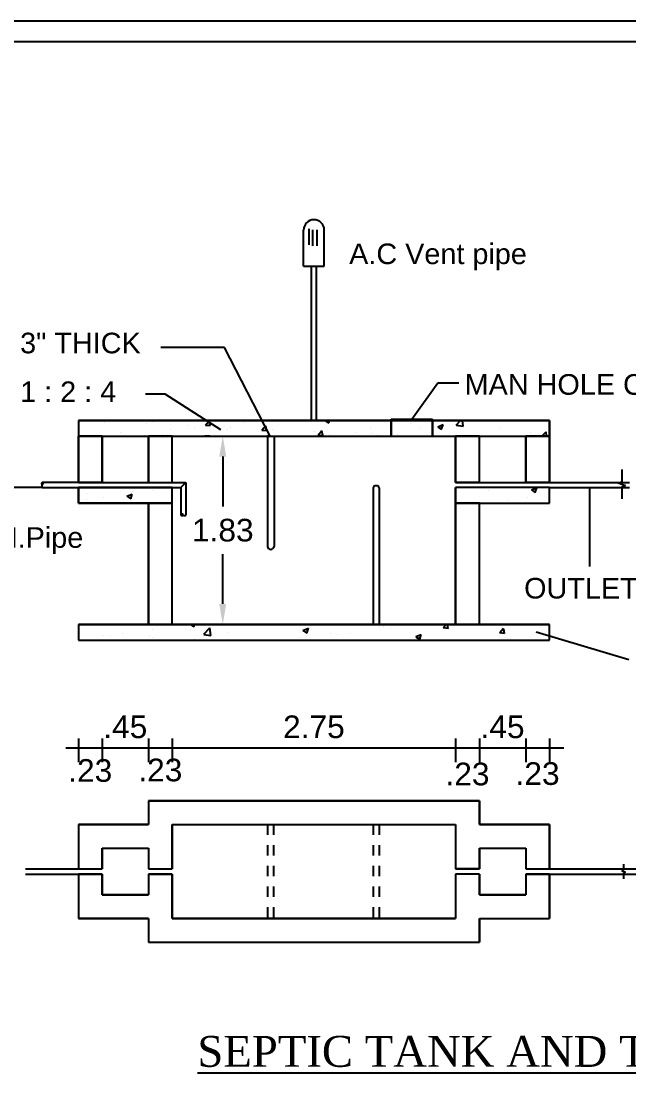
# Model space of a CAD drawing. Header units: metres. Extents: x 75088 to 75192, y -5136 to -5050.
# Drawn here: x 75093.82 to 75099.72, y -5059.92 to -5049.71 of the extents above; entities that cross this region are included whole.
import ezdxf

# ---------------------------------------------------------------- set-up
doc = ezdxf.new("R2010")
doc.units = ezdxf.units.M
doc.header["$MEASUREMENT"] = 0
doc.header["$PDMODE"] = 2
doc.linetypes.add('HIDDEN', pattern=[0.375, 0.25, -0.125])
doc.styles.get("Standard").update_dxf_attribs({"font": 'arial.ttf', "height": 0.25})
doc.styles.add('text - 0.30ht', font='times.ttf', dxfattribs={"height": 0.25})
doc.dimstyles.new('DIMENTION 100', dxfattribs={"dimscale": 0, "dimtxt": 0.18, "dimasz": 0.18, "dimexe": 0.18, "dimexo": 0.0625, "dimgap": 0.09, "dimtad": 1, "dimzin": 4, "dimdsep": 46, "dimtxsty": 'Standard', "dimcen": 0.09, "dimse1": 1, "dimse2": 1, "dimsd1": 1, "dimsd2": 1, "dimadec": 0, "dimazin": 0, "dimtfac": 1, "dimtix": 1, "dimtmove": 2, "dimatfit": 3, "dimfxl": 0, "dimtolj": 1, "dimtzin": 0, "dimarcsym": 0})
doc.dimstyles.new('standard 100', dxfattribs={"dimtxt": 0.18, "dimasz": 0.2, "dimexe": 0.12, "dimexo": 0.4, "dimgap": 0.12, "dimtad": 0, "dimtih": 1, "dimtoh": 1, "dimzin": 4, "dimdsep": 46, "dimtxsty": 'Standard', "dimcen": 0.09, "dimadec": 0, "dimazin": 0, "dimtfac": 1, "dimtix": 1, "dimtmove": 2, "dimatfit": 3, "dimfxl": 0, "dimtolj": 1, "dimtzin": 0, "dimarcsym": 0})

# ---------------------------------------------------------------- blocks, each defined once
blk = doc.blocks.new('*D8')
at = {"layer": 'Defpoints', "color": 0}
for p in [(4160.289, -2559.155), (4160.519, -2559.155), (4160.519, -2559.155)]:
    blk.add_point(p, dxfattribs=at)
at = {"color": 0, "insert": (4160.404, -2559.407), "char_height": 0.22, "attachment_point": 5}
blk.add_mtext('\\A1;.23', dxfattribs=at)
blk = doc.blocks.new('*D9')
at = {"layer": 'Defpoints', "color": 0}
for p in [(4159.839, -2559.155), (4160.289, -2559.155), (4160.289, -2559.155)]:
    blk.add_point(p, dxfattribs=at)
at = {"color": 0, "insert": (4160.064, -2558.953), "char_height": 0.22, "attachment_point": 5}
blk.add_mtext('\\A1;.45', dxfattribs=at)
blk = doc.blocks.new('*D10')
at = {"layer": 'Defpoints', "color": 0}
for p in [(4159.609, -2559.155), (4159.839, -2559.155), (4159.839, -2559.155)]:
    blk.add_point(p, dxfattribs=at)
at = {"color": 0, "insert": (4159.724, -2559.411), "char_height": 0.22, "attachment_point": 5}
blk.add_mtext('\\A1;.23', dxfattribs=at)
blk = doc.blocks.new('*D11')
at = {"layer": 'Defpoints', "color": 0}
for p in [(4156.859, -2559.155), (4159.609, -2559.155), (4159.609, -2559.155)]:
    blk.add_point(p, dxfattribs=at)
at = {"color": 0, "insert": (4158.234, -2558.953), "char_height": 0.22, "attachment_point": 5}
blk.add_mtext('\\A1;2.75', dxfattribs=at)
blk = doc.blocks.new('*D12')
at = {"layer": 'Defpoints', "color": 0}
for p in [(4156.629, -2559.155), (4156.859, -2559.155), (4156.859, -2559.155)]:
    blk.add_point(p, dxfattribs=at)
at = {"color": 0, "insert": (4156.744, -2559.372), "char_height": 0.22, "attachment_point": 5}
blk.add_mtext('\\A1;.23', dxfattribs=at)
blk = doc.blocks.new('*D13')
at = {"layer": 'Defpoints', "color": 0}
for p in [(4156.179, -2559.155), (4156.629, -2559.155), (4156.629, -2559.155)]:
    blk.add_point(p, dxfattribs=at)
at = {"color": 0, "insert": (4156.404, -2558.953), "char_height": 0.22, "attachment_point": 5}
blk.add_mtext('\\A1;.45', dxfattribs=at)
blk = doc.blocks.new('*D14')
at = {"layer": 'Defpoints', "color": 0}
for p in [(4155.949, -2559.155), (4156.179, -2559.155), (4156.179, -2559.155)]:
    blk.add_point(p, dxfattribs=at)
at = {"color": 0, "insert": (4156.064, -2559.377), "char_height": 0.22, "attachment_point": 5}
blk.add_mtext('\\A1;.23', dxfattribs=at)
blk = doc.blocks.new('*D15')
at = {"color": 0, "lineweight": -2}
for p, q in [((4157.35, -2556.329), (4157.35, -2556.812)), ((4157.35, -2557.759), (4157.35, -2557.276))]:
    blk.add_line(p, q, dxfattribs=at)
at = {"color": 0}
for points in [[(4157.316, -2556.329), (4157.383, -2556.329), (4157.35, -2556.129)], [(4157.316, -2557.759), (4157.383, -2557.759), (4157.35, -2557.959)]]:
    blk.add_solid(points, dxfattribs=at)
at = {"layer": 'Defpoints', "color": 0}
for p in [(4157.35, -2556.129), (4157.839, -2556.129), (4157.839, -2557.959)]:
    blk.add_point(p, dxfattribs=at)
at = {"color": 0, "insert": (4157.35, -2557.044), "char_height": 0.22, "attachment_point": 5}
blk.add_mtext('\\A1;1.83', dxfattribs=at)
blk = doc.blocks.new('gbcbb')
at = {"ltscale": 0.02}
for p, q in [((4158.134, -2554.479), (4158.134, -2554.129)), ((4158.185, -2554.119), (4158.185, -2554.273)), ((4158.22, -2554.127), (4158.22, -2554.282)), ((4158.263, -2554.127), (4158.263, -2554.282)), ((4158.334, -2554.479), (4158.334, -2554.129)), ((4158.134, -2554.479), (4158.334, -2554.479)), ((4158.209, -2555.979), (4158.209, -2554.479)), ((4158.209, -2554.479), (4158.259, -2554.479)), ((4158.259, -2555.979), (4158.259, -2554.479)), ((4155.949, -2555.979), (4160.519, -2555.979)), ((4155.949, -2555.979), (4155.949, -2556.129)), ((4156.201, -2555.995), (4156.201, -2555.995)), ((4156.608, -2556.012), (4156.608, -2556.012)), ((4156.661, -2555.979), (4156.681, -2555.98)), ((4156.682, -2555.981), (4156.681, -2555.979)), ((4156.84, -2556.069), (4156.84, -2556.069)), ((4157.015, -2556.029), (4157.015, -2556.029)), ((4157.072, -2556.057), (4157.072, -2556.057)), ((4157.182, -2556.024), (4157.219, -2555.981)), ((4157.182, -2556.024), (4157.228, -2556.028)), ((4157.228, -2556.029), (4157.219, -2555.981)), ((4157.225, -2556.021), (4157.225, -2556.021)), ((4157.262, -2556.032), (4157.262, -2556.032)), ((4157.397, -2556.063), (4157.397, -2556.063)), ((4157.421, -2556.047), (4157.421, -2556.047)), ((4157.551, -2555.994), (4157.551, -2555.994)), ((4157.729, -2556.072), (4157.766, -2556.028)), ((4157.729, -2556.072), (4157.774, -2556.076)), ((4157.775, -2556.077), (4157.766, -2556.029)), ((4157.828, -2556.064), (4157.828, -2556.064)), ((4157.841, -2555.987), (4157.841, -2555.987)), ((4158.343, -2555.979), (4158.378, -2556.002)), ((4158.378, -2556.002), (4158.386, -2555.979)), ((4158.784, -2556.058), (4158.784, -2556.058)), ((4159.175, -2556.004), (4159.175, -2556.004)), ((4159.272, -2556.042), (4159.272, -2556.042)), ((4159.435, -2556.038), (4159.488, -2556.017)), ((4159.435, -2556.038), (4159.473, -2556.063)), ((4159.473, -2556.063), (4159.488, -2556.017)), ((4159.613, -2556.023), (4159.655, -2555.979)), ((4159.613, -2556.023), (4159.681, -2556.033)), ((4159.681, -2556.033), (4159.674, -2555.979)), ((4160.032, -2556.06), (4160.032, -2556.06)), ((4160.476, -2555.984), (4160.476, -2555.984)), ((4160.519, -2555.979), (4160.519, -2556.129)), ((4155.949, -2556.129), (4160.519, -2556.129)), ((4155.949, -2556.579), (4155.949, -2556.129)), ((4155.955, -2556.08), (4155.955, -2556.08)), ((4156.179, -2556.129), (4156.179, -2556.579)), ((4156.362, -2556.097), (4156.362, -2556.097)), ((4156.449, -2556.123), (4156.449, -2556.123)), ((4156.59, -2556.12), (4156.59, -2556.12)), ((4156.629, -2556.579), (4156.629, -2556.129)), ((4156.768, -2556.115), (4156.768, -2556.115)), ((4156.859, -2556.579), (4156.859, -2556.129)), ((4157.783, -2556.13), (4157.783, -2557.201)), ((4157.808, -2556.13), (4157.783, -2556.13)), ((4157.847, -2556.13), (4157.847, -2557.201)), ((4158.235, -2556.081), (4158.235, -2556.081)), ((4158.275, -2556.12), (4158.321, -2556.124)), ((4158.276, -2556.12), (4158.312, -2556.076)), ((4158.321, -2556.124), (4158.312, -2556.077)), ((4158.388, -2556.115), (4158.388, -2556.115)), ((4158.642, -2556.098), (4158.642, -2556.098)), ((4158.792, -2556.105), (4158.792, -2556.105)), ((4158.855, -2556.129), (4158.859, -2556.124)), ((4158.86, -2556.129), (4158.859, -2556.125)), ((4158.983, -2556.08), (4158.983, -2556.08)), ((4159.048, -2556.115), (4159.048, -2556.115)), ((4159.609, -2556.579), (4159.609, -2556.129)), ((4159.839, -2556.579), (4159.839, -2556.129)), ((4160.289, -2556.579), (4160.289, -2556.129)), ((4160.338, -2556.098), (4160.338, -2556.098)), ((4160.445, -2556.129), (4160.486, -2556.087)), ((4160.49, -2556.129), (4160.486, -2556.087)), ((4160.519, -2556.129), (4160.519, -2556.579)), ((4156.179, -2556.579), (4155.598, -2556.579)), ((4156.629, -2556.579), (4156.993, -2556.579)), ((4159.839, -2556.579), (4159.609, -2556.579)), ((4160.519, -2556.579), (4160.289, -2556.579)), ((4160.519, -2556.579), (4161.297, -2556.579)), ((4155.598, -2556.629), (4156.859, -2556.629)), ((4155.949, -2556.779), (4155.949, -2556.629)), ((4156.035, -2556.687), (4156.035, -2556.687)), ((4156.431, -2556.63), (4156.431, -2556.63)), ((4156.477, -2556.67), (4156.477, -2556.67)), ((4156.671, -2556.658), (4156.671, -2556.658)), ((4156.859, -2557.959), (4156.859, -2556.629)), ((4158.808, -2556.633), (4158.808, -2557.959)), ((4158.868, -2556.633), (4158.868, -2557.959)), ((4159.609, -2557.959), (4159.609, -2556.629)), ((4160.519, -2556.629), (4159.609, -2556.629)), ((4159.839, -2556.629), (4159.609, -2556.629)), ((4159.617, -2556.647), (4159.617, -2556.647)), ((4159.928, -2556.659), (4159.928, -2556.659)), ((4160.344, -2556.651), (4160.398, -2556.631)), ((4160.344, -2556.651), (4160.382, -2556.677)), ((4160.382, -2556.677), (4160.398, -2556.631)), ((4160.519, -2556.629), (4161.297, -2556.629)), ((4160.519, -2556.779), (4160.519, -2556.629)), ((4156.859, -2556.779), (4155.949, -2556.779)), ((4156.032, -2556.747), (4156.032, -2556.747)), ((4156.19, -2556.722), (4156.19, -2556.722)), ((4156.419, -2556.714), (4156.472, -2556.694)), ((4156.419, -2556.714), (4156.457, -2556.74)), ((4156.457, -2556.74), (4156.472, -2556.694)), ((4156.629, -2557.959), (4156.629, -2556.779)), ((4159.609, -2556.779), (4160.519, -2556.779)), ((4159.839, -2557.959), (4159.839, -2556.779)), ((4160.112, -2556.753), (4160.112, -2556.753)), ((4160.303, -2556.728), (4160.303, -2556.728)), ((4155.949, -2557.959), (4160.519, -2557.959)), ((4155.949, -2557.959), (4155.949, -2558.109)), ((4156.67, -2558.003), (4156.67, -2558.003)), ((4156.859, -2557.959), (4159.609, -2557.959)), ((4157.037, -2558.01), (4157.037, -2558.01)), ((4157.038, -2557.959), (4157.069, -2557.98)), ((4157.07, -2557.98), (4157.077, -2557.959)), ((4157.166, -2558.052), (4157.225, -2557.991)), ((4157.234, -2558.064), (4157.225, -2557.992)), ((4157.836, -2557.961), (4157.836, -2557.961)), ((4158.127, -2558.015), (4158.18, -2557.994)), ((4158.165, -2558.041), (4158.18, -2557.995)), ((4158.808, -2557.959), (4158.833, -2557.959)), ((4158.872, -2557.987), (4158.872, -2557.987)), ((4158.908, -2557.975), (4158.908, -2557.975)), ((4158.976, -2558.001), (4158.976, -2558.001)), ((4159.063, -2557.962), (4159.063, -2557.962)), ((4159.489, -2557.989), (4159.535, -2557.993)), ((4159.491, -2557.989), (4159.516, -2557.959)), ((4159.537, -2557.998), (4159.53, -2557.959)), ((4160.037, -2558.037), (4160.074, -2557.993)), ((4160.084, -2558.046), (4160.075, -2557.999)), ((4160.519, -2558.109), (4160.519, -2557.959)), ((4155.949, -2558.109), (4160.519, -2558.109)), ((4156.19, -2558.066), (4156.19, -2558.066)), ((4156.259, -2558.067), (4156.259, -2558.067)), ((4156.381, -2558.041), (4156.381, -2558.041)), ((4156.641, -2558.067), (4156.641, -2558.067)), ((4156.665, -2558.084), (4156.665, -2558.084)), ((4157.072, -2558.101), (4157.072, -2558.101)), ((4157.167, -2558.055), (4157.234, -2558.065)), ((4157.392, -2558.037), (4157.392, -2558.037)), ((4158.102, -2558.088), (4158.102, -2558.088)), ((4158.127, -2558.016), (4158.165, -2558.041)), ((4158.2, -2558.104), (4158.2, -2558.104)), ((4158.391, -2558.05), (4158.391, -2558.05)), ((4158.463, -2558.052), (4158.463, -2558.052)), ((4158.591, -2558.05), (4158.591, -2558.05)), ((4159.222, -2558.076), (4159.275, -2558.056)), ((4159.222, -2558.077), (4159.26, -2558.102)), ((4159.26, -2558.102), (4159.275, -2558.056)), ((4160.036, -2558.037), (4160.081, -2558.041)), ((4160.088, -2558.089), (4160.088, -2558.089)), ((4160.111, -2558.098), (4160.111, -2558.098)), ((4160.138, -2558.096), (4160.138, -2558.096)), ((4156.629, -2559.671), (4159.839, -2559.671)), ((4156.629, -2559.671), (4156.629, -2559.901)), ((4159.839, -2559.671), (4159.839, -2559.901)), ((4155.949, -2559.901), (4155.949, -2560.331)), ((4155.949, -2559.901), (4156.629, -2559.901)), ((4156.859, -2559.901), (4159.609, -2559.901)), ((4156.859, -2559.901), (4156.859, -2560.331)), ((4159.609, -2559.901), (4159.609, -2560.331)), ((4159.839, -2559.901), (4160.519, -2559.901)), ((4160.519, -2559.901), (4160.519, -2560.331)), ((4156.179, -2560.131), (4156.179, -2560.331)), ((4156.179, -2560.131), (4156.629, -2560.131)), ((4156.629, -2560.131), (4156.629, -2560.331)), ((4159.839, -2560.131), (4159.839, -2560.331)), ((4159.839, -2560.131), (4160.289, -2560.131)), ((4160.289, -2560.131), (4160.289, -2560.331)), ((4155.437, -2560.331), (4156.179, -2560.331)), ((4156.629, -2560.331), (4156.859, -2560.331)), ((4159.839, -2560.331), (4159.609, -2560.331)), ((4160.289, -2560.331), (4161.067, -2560.331)), ((4161.067, -2560.331), (4163.299, -2560.331)), ((4155.437, -2560.381), (4156.179, -2560.381)), ((4155.949, -2560.381), (4155.949, -2560.811)), ((4156.179, -2560.381), (4156.179, -2560.581)), ((4156.629, -2560.381), (4156.859, -2560.381)), ((4156.629, -2560.381), (4156.629, -2560.581)), ((4156.859, -2560.381), (4156.859, -2560.811)), ((4159.839, -2560.381), (4159.609, -2560.381)), ((4159.609, -2560.381), (4159.609, -2560.811)), ((4159.839, -2560.381), (4159.839, -2560.581)), ((4160.289, -2560.381), (4161.067, -2560.381)), ((4160.289, -2560.381), (4160.289, -2560.581)), ((4160.519, -2560.381), (4160.519, -2560.811)), ((4161.067, -2560.381), (4163.313, -2560.381)), ((4156.179, -2560.581), (4156.629, -2560.581)), ((4159.839, -2560.581), (4160.289, -2560.581)), ((4155.949, -2560.811), (4156.629, -2560.811)), ((4156.629, -2560.811), (4156.629, -2561.041)), ((4156.859, -2560.811), (4159.609, -2560.811)), ((4159.839, -2560.811), (4160.519, -2560.811)), ((4159.839, -2560.811), (4159.839, -2561.041)), ((4156.629, -2561.041), (4159.839, -2561.041))]:
    blk.add_line(p, q, dxfattribs=at)
at = {"ltscale": 0.5}
for p, q in [((4157.365, -2555.268), (4156.748, -2555.268)), ((4157.808, -2556.13), (4157.365, -2555.268)), ((4159.184, -2555.966), (4159.435, -2555.613)), ((4159.435, -2555.613), (4159.639, -2555.613)), ((4158.983, -2555.966), (4159.385, -2555.966)), ((4158.983, -2556.129), (4158.983, -2555.966)), ((4159.385, -2556.129), (4159.385, -2555.966)), ((4161.22, -2556.454), (4161.22, -2556.572)), ((4156.179, -2556.579), (4156.629, -2556.579)), ((4156.943, -2556.629), (4156.993, -2556.579)), ((4156.993, -2556.579), (4156.993, -2556.896)), ((4159.839, -2556.579), (4160.289, -2556.579)), ((4161.185, -2556.584), (4161.22, -2556.572)), ((4161.185, -2556.584), (4161.256, -2556.61)), ((4156.859, -2556.629), (4156.943, -2556.629)), ((4156.943, -2556.629), (4156.943, -2556.896)), ((4160.908, -2556.629), (4160.908, -2557.395)), ((4161.22, -2556.627), (4161.22, -2556.74)), ((4161.256, -2556.61), (4161.221, -2556.626)), ((4161.22, -2560.349), (4161.238, -2560.343)), ((4161.22, -2560.349), (4161.256, -2560.362)), ((4161.238, -2560.284), (4161.238, -2560.343)), ((4161.256, -2560.362), (4161.238, -2560.371)), ((4161.238, -2560.371), (4161.238, -2560.427))]:
    blk.add_line(p, q, dxfattribs=at)
for p, q in [((4156.792, -2555.723), (4156.6, -2555.723)), ((4157.331, -2556.069), (4156.792, -2555.723)), ((4157.225, -2556.129), (4157.175, -2556.129)), ((4155.599, -2556.627), (4154.841, -2556.632)), ((4157.325, -2557.959), (4157.375, -2557.959)), ((4160.39, -2558.03), (4161.289, -2558.299)), ((4155.949, -2559.064), (4155.949, -2559.295)), ((4156.179, -2559.064), (4156.179, -2559.295)), ((4156.629, -2559.064), (4156.629, -2559.295)), ((4156.859, -2559.064), (4156.859, -2559.295)), ((4159.609, -2559.064), (4159.609, -2559.295)), ((4159.839, -2559.064), (4159.839, -2559.295)), ((4160.289, -2559.064), (4160.289, -2559.295)), ((4160.519, -2559.064), (4160.519, -2559.295)), ((4155.828, -2559.155), (4160.658, -2559.155)), ((4156.629, -2559.901), (4155.949, -2559.901)), ((4156.629, -2560.811), (4155.949, -2560.811))]:
    blk.add_line(p, q)
at = {"color": 3}
for p, q in [((4158.983, -2555.979), (4155.949, -2555.979)), ((4155.949, -2555.979), (4155.949, -2556.129)), ((4159.385, -2555.979), (4158.983, -2555.979)), ((4158.983, -2555.979), (4158.983, -2556.129)), ((4158.983, -2556.129), (4158.983, -2555.979)), ((4159.385, -2556.129), (4159.385, -2555.979)), ((4160.519, -2555.979), (4159.385, -2555.979)), ((4159.385, -2555.979), (4159.385, -2556.129)), ((4160.519, -2556.129), (4160.519, -2555.979)), ((4156.179, -2556.129), (4155.949, -2556.129)), ((4155.949, -2556.129), (4155.949, -2556.579)), ((4155.949, -2556.129), (4158.983, -2556.129)), ((4156.179, -2556.579), (4156.179, -2556.129)), ((4156.859, -2556.129), (4156.629, -2556.129)), ((4156.629, -2556.129), (4156.629, -2556.579)), ((4156.859, -2556.579), (4156.859, -2556.129)), ((4158.983, -2556.129), (4159.385, -2556.129)), ((4159.385, -2556.129), (4160.519, -2556.129)), ((4159.839, -2556.129), (4159.609, -2556.129)), ((4159.609, -2556.129), (4159.609, -2556.579)), ((4159.839, -2556.579), (4159.839, -2556.129)), ((4160.519, -2556.129), (4160.289, -2556.129)), ((4160.289, -2556.129), (4160.289, -2556.579)), ((4160.519, -2556.579), (4160.519, -2556.129)), ((4155.949, -2556.579), (4156.179, -2556.579)), ((4156.629, -2556.579), (4156.859, -2556.579)), ((4159.609, -2556.579), (4159.839, -2556.579)), ((4160.289, -2556.579), (4160.519, -2556.579)), ((4156.859, -2556.629), (4155.949, -2556.629)), ((4155.949, -2556.629), (4155.949, -2556.779)), ((4156.859, -2556.779), (4156.859, -2556.629)), ((4160.519, -2556.629), (4159.609, -2556.629)), ((4159.609, -2556.629), (4159.609, -2556.779)), ((4160.519, -2556.779), (4160.519, -2556.629)), ((4155.949, -2556.779), (4156.859, -2556.779)), ((4156.859, -2556.779), (4156.629, -2556.779)), ((4156.629, -2556.779), (4156.629, -2557.959)), ((4156.859, -2557.959), (4156.859, -2556.779)), ((4159.609, -2556.779), (4160.519, -2556.779)), ((4159.839, -2556.779), (4159.609, -2556.779)), ((4159.609, -2556.779), (4159.609, -2557.959)), ((4159.839, -2557.959), (4159.839, -2556.779)), ((4160.519, -2557.959), (4155.949, -2557.959)), ((4155.949, -2557.959), (4155.949, -2558.109)), ((4156.629, -2557.959), (4156.859, -2557.959)), ((4159.609, -2557.959), (4159.839, -2557.959)), ((4160.519, -2558.109), (4160.519, -2557.959)), ((4155.949, -2558.109), (4160.519, -2558.109)), ((4159.839, -2559.671), (4156.629, -2559.671)), ((4156.629, -2559.671), (4156.629, -2559.901)), ((4159.839, -2559.901), (4159.839, -2559.671)), ((4156.629, -2559.901), (4155.949, -2559.901)), ((4155.949, -2559.901), (4155.949, -2560.331)), ((4156.859, -2560.331), (4156.859, -2559.901)), ((4156.859, -2559.901), (4159.609, -2559.901)), ((4159.609, -2559.901), (4159.609, -2560.331)), ((4160.519, -2559.901), (4159.839, -2559.901)), ((4160.519, -2560.331), (4160.519, -2559.901)), ((4156.179, -2560.331), (4156.179, -2560.131)), ((4156.179, -2560.131), (4156.629, -2560.131)), ((4156.629, -2560.131), (4156.629, -2560.331)), ((4159.839, -2560.331), (4159.839, -2560.131)), ((4159.839, -2560.131), (4160.289, -2560.131)), ((4160.289, -2560.131), (4160.289, -2560.331)), ((4155.949, -2560.331), (4156.179, -2560.331)), ((4156.629, -2560.331), (4156.859, -2560.331)), ((4159.609, -2560.331), (4159.839, -2560.331)), ((4160.289, -2560.331), (4160.519, -2560.331)), ((4156.179, -2560.381), (4155.949, -2560.381)), ((4155.949, -2560.381), (4155.949, -2560.811)), ((4156.179, -2560.581), (4156.179, -2560.381)), ((4156.859, -2560.381), (4156.629, -2560.381)), ((4156.629, -2560.381), (4156.629, -2560.581)), ((4156.859, -2560.811), (4156.859, -2560.381)), ((4159.839, -2560.381), (4159.609, -2560.381)), ((4159.609, -2560.381), (4159.609, -2560.811)), ((4159.839, -2560.581), (4159.839, -2560.381)), ((4160.519, -2560.381), (4160.289, -2560.381)), ((4160.289, -2560.381), (4160.289, -2560.581)), ((4160.519, -2560.811), (4160.519, -2560.381)), ((4156.629, -2560.581), (4156.179, -2560.581)), ((4160.289, -2560.581), (4159.839, -2560.581)), ((4155.949, -2560.811), (4156.629, -2560.811)), ((4156.629, -2560.811), (4156.629, -2561.041)), ((4159.609, -2560.811), (4156.859, -2560.811)), ((4159.839, -2560.811), (4160.519, -2560.811)), ((4159.839, -2561.041), (4159.839, -2560.811)), ((4156.629, -2561.041), (4159.839, -2561.041))]:
    blk.add_line(p, q, dxfattribs=at)
at = {"linetype": 'HIDDEN', "ltscale": 0.02}
for p, q in [((4157.783, -2559.901), (4157.783, -2560.811)), ((4157.843, -2559.901), (4157.843, -2560.811)), ((4158.808, -2559.901), (4158.808, -2560.811)), ((4158.868, -2559.901), (4158.868, -2560.811))]:
    blk.add_line(p, q, dxfattribs=at)
at = {"ltscale": 0.02}
blk.add_arc((4158.234, -2554.129), 0.1, 0, 180, dxfattribs=at)
at = {"ltscale": 0.5}
for centre, radius, start, end in [((4155.606, -2556.591), 0.0143, 124.6399, 240.9463), ((4155.592, -2556.591), 0.0138, 300.8575, 64.7288), ((4155.611, -2556.616), 0.0175, 130.0621, 224.6555), ((4158.838, -2556.642), 0.0313, 16.7041, 163.2959), ((4156.955, -2556.901), 0.0138, 30.8575, 154.7288), ((4156.954, -2556.887), 0.0143, 214.6399, 330.9463), ((4156.98, -2556.883), 0.0175, 220.0621, 314.6555), ((4157.815, -2557.198), 0.032, 184.0267, 355.9733)]:
    blk.add_arc(centre, radius, start, end, dxfattribs=at)
for s, p in [('A.C Vent pipe', (4158.576, -2554.46)), ('BAFFLE WALL 3" THICK', (4153.412, -2555.326)), ('MAN HOLE COVER', (4159.696, -2555.728)), ('R.C.C 1 : 2 : 4', (4154.546, -2555.799)), ('10 C.M.Pipe', (4154.459, -2557.214)), ('OUTLET 10 C.M.PIPE', (4160.273, -2557.706))]:
    blk.add_text(s, height=0.2).set_placement(p)
at = {"style": 'text - 0.30ht'}
blk.add_text('%%USEPTIC TANK AND TRENCH', height=0.3, dxfattribs=at).set_placement((4157.103, -2562.252))
dim = blk.add_linear_dim(base=(4157.35, -2556.129), p1=(4157.839, -2557.959), p2=(4157.839, -2556.129), angle=90, dimstyle='standard 100', override={"dimscale": 1})
dim.commit()
dim.dimension.update_dxf_attribs({"geometry": '*D15', "text_midpoint": (4157.35, -2557.044)})
for base, p1, p2, picture, middle in [((4156.629, -2559.155), (4156.179, -2559.155), (4156.629, -2559.155), '*D13', (4156.404, -2558.953)), ((4159.609, -2559.155), (4156.859, -2559.155), (4159.609, -2559.155), '*D11', (4158.234, -2558.953)), ((4160.289, -2559.155), (4159.839, -2559.155), (4160.289, -2559.155), '*D9', (4160.064, -2558.953))]:
    dim = blk.add_linear_dim(base=base, p1=p1, p2=p2, dimstyle='DIMENTION 100', override={"dimscale": 1})
    dim.commit()
    dim.dimension.update_dxf_attribs({"geometry": picture, "text_midpoint": middle})
for base, p1, p2, picture, middle in [((4156.179, -2559.155), (4155.949, -2559.155), (4156.179, -2559.155), '*D14', (4156.064, -2559.377)), ((4156.859, -2559.155), (4156.629, -2559.155), (4156.859, -2559.155), '*D12', (4156.744, -2559.372)), ((4159.839, -2559.155), (4159.609, -2559.155), (4159.839, -2559.155), '*D10', (4159.724, -2559.411)), ((4160.519, -2559.155), (4160.289, -2559.155), (4160.519, -2559.155), '*D8', (4160.404, -2559.407))]:
    dim = blk.add_linear_dim(base=base, p1=p1, p2=p2, dimstyle='DIMENTION 100', override={"dimscale": 1})
    dim.commit()
    dim.dimension.update_dxf_attribs({"geometry": picture, "text_midpoint": middle, "dimtype": 128})

msp = doc.modelspace()

# ---------------------------------------------------------------- linework, layer by layer
msp.add_line((75088.181, -5049.708), (75191.778, -5049.708))
at = {"color": 5}
msp.add_line((75088.381, -5049.908), (75191.578, -5049.908), dxfattribs=at)

# ---------------------------------------------------------------- block references
msp.add_blockref('gbcbb', (70938.428, -2497.608))

doc.saveas('drawing.dxf')
